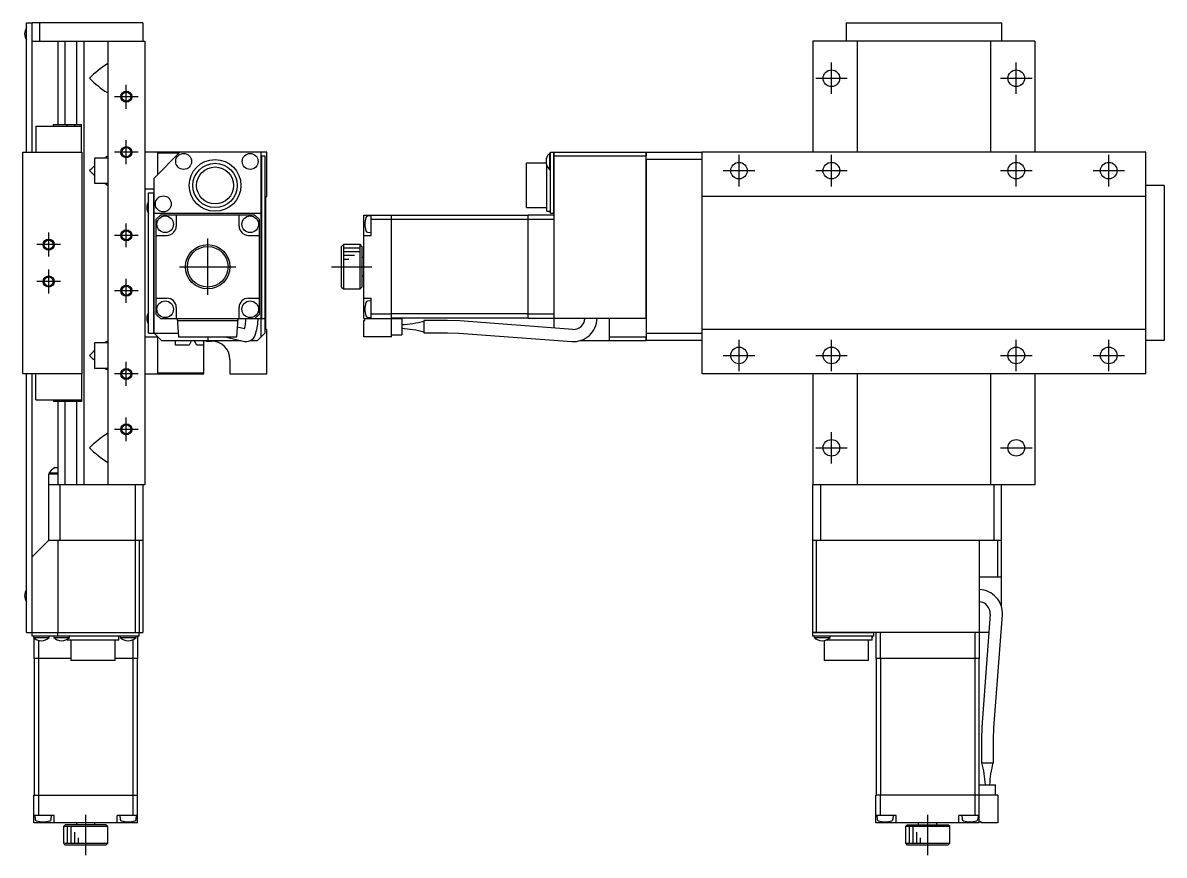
# Model space of a CAD drawing. Extents: x -2 to 641, y -8 to 397.
# Drawn here: x 332.2 to 640.9, y 89.4 to 314.6 of the extents above; entities that cross this region are included whole.
import ezdxf

# ---------------------------------------------------------------- set-up
doc = ezdxf.new("R2010")
doc.units = 0
doc.header["$LTSCALE"] = 0.5
doc.linetypes.add('CENTER', pattern=[50.8, 31.75, -6.35, 6.35, -6.35])
for name, color, linetype in [('MSM_CENTER', 1, 'CENTER'), ('MSM_CONTINUOUS', 7, 'CONTINUOUS'), ('MSM_NARROW', 5, 'CONTINUOUS')]:
    doc.layers.add(name, color=color, linetype=linetype)

msp = doc.modelspace()

# ---------------------------------------------------------------- linework, layer by layer
at = {"layer": 'MSM_CENTER'}
for p, q in [((550.89, 295.34), (550.89, 303.84)), ((600.89, 295.34), (600.89, 303.84)), ((546.64, 299.59), (555.14, 299.59)), ((596.64, 299.59), (605.14, 299.59)), ((360.18, 291.36), (360.18, 297.82)), ((363.41, 294.59), (356.96, 294.59)), ((360.18, 276.36), (360.18, 282.82)), ((363.41, 279.59), (356.96, 279.59)), ((525.89, 270.34), (525.89, 278.84)), ((550.89, 270.34), (550.89, 278.84)), ((600.89, 270.34), (600.89, 278.84)), ((625.89, 270.34), (625.89, 278.84)), ((521.64, 274.59), (530.14, 274.59)), ((546.64, 274.59), (555.14, 274.59)), ((596.64, 274.59), (605.14, 274.59)), ((621.64, 274.59), (630.14, 274.59)), ((360.18, 253.86), (360.18, 260.32)), ((339.18, 251.36), (339.18, 257.82)), ((363.41, 257.09), (356.96, 257.09)), ((342.41, 254.59), (335.96, 254.59)), ((382.18, 240.99), (382.18, 256.19)), ((339.18, 241.36), (339.18, 247.82)), ((374.58, 248.59), (389.78, 248.59)), ((415.66, 248.59), (426.61, 248.59)), ((342.41, 244.59), (335.96, 244.59)), ((360.18, 238.86), (360.18, 245.32)), ((363.41, 242.09), (356.96, 242.09)), ((525.89, 220.34), (525.89, 228.84)), ((550.89, 220.34), (550.89, 228.84)), ((600.89, 220.34), (600.89, 228.84)), ((625.89, 220.34), (625.89, 228.84)), ((360.18, 216.36), (360.18, 222.82)), ((521.64, 224.59), (530.14, 224.59)), ((546.64, 224.59), (555.14, 224.59)), ((596.64, 224.59), (605.14, 224.59)), ((621.64, 224.59), (630.14, 224.59)), ((363.41, 219.59), (356.96, 219.59)), ((360.18, 201.36), (360.18, 207.82)), ((363.41, 204.59), (356.96, 204.59)), ((550.89, 195.34), (550.89, 203.84)), ((546.64, 199.59), (555.14, 199.59)), ((596.64, 199.59), (605.14, 199.59)), ((349.18, 100.32), (349.18, 89.37)), ((576.89, 100.32), (576.89, 89.37))]:
    msp.add_line(p, q, dxfattribs=at)
at = {"layer": 'MSM_CONTINUOUS'}
for p, q in [((333.18, 279.59), (333.18, 314.59)), ((333.18, 314.59), (334.58, 314.59)), ((334.68, 314.49), (334.58, 314.59)), ((364.68, 314.59), (334.68, 314.59)), ((334.68, 279.59), (334.68, 314.59)), ((336.68, 314.59), (336.68, 309.59)), ((364.68, 314.59), (364.68, 309.59)), ((554.89, 314.59), (554.89, 309.59)), ((554.89, 314.59), (596.89, 314.59)), ((596.89, 314.59), (596.89, 309.59)), ((334.68, 309.59), (365.18, 309.59)), ((341.68, 309.59), (341.68, 287.09)), ((343.65, 287.09), (343.65, 309.59)), ((346.72, 309.59), (346.72, 287.09)), ((348.68, 309.59), (348.68, 189.59)), ((355.18, 309.59), (355.18, 189.59)), ((365.18, 309.59), (365.18, 189.59)), ((545.89, 309.59), (545.89, 279.59)), ((605.89, 309.59), (545.89, 309.59)), ((557.89, 309.59), (557.89, 279.59)), ((593.89, 309.59), (593.89, 279.59)), ((605.89, 309.59), (605.89, 279.59)), ((355.18, 303.34), (355.06, 303.49)), ((355.18, 295.85), (355.06, 295.69)), ((340.48, 287.09), (348.08, 287.09)), ((340.48, 286.59), (340.48, 287.09)), ((344.16, 286.59), (344.16, 287.09)), ((346.21, 286.59), (346.21, 287.09)), ((348.08, 279.59), (348.08, 287.09)), ((335.68, 286.59), (348.08, 286.59)), ((335.68, 286.59), (335.68, 279.59)), ((332.18, 279.59), (348.18, 279.59)), ((332.18, 219.59), (332.18, 279.59)), ((348.18, 279.59), (348.18, 219.59)), ((351.68, 278.09), (355.18, 278.09)), ((351.68, 271.09), (351.68, 278.09)), ((355.18, 278.34), (355.06, 278.49)), ((398.18, 279.59), (365.18, 279.59)), ((374.68, 279.59), (367.68, 272.59)), ((368.68, 273.59), (368.68, 279.39)), ((368.68, 279.39), (374.48, 279.39)), ((396.68, 229.59), (396.68, 279.59)), ((396.68, 278.59), (397.68, 278.59)), ((396.78, 278.59), (396.78, 234.59)), ((397.68, 278.59), (397.68, 230.59)), ((398.18, 267.59), (398.18, 279.59)), ((474.6, 279.24), (474.6, 274.94)), ((474.89, 279.24), (474.6, 279.24)), ((474.89, 263.09), (474.89, 279.59)), ((474.89, 279.59), (475.79, 279.59)), ((475.79, 263.09), (475.79, 279.59)), ((475.79, 279.59), (475.89, 279.49)), ((475.89, 279.59), (500.79, 279.59)), ((475.89, 232), (475.89, 279.59)), ((475.89, 278.59), (500.89, 278.59)), ((500.79, 279.59), (500.89, 279.49)), ((500.79, 234.59), (500.79, 279.59)), ((500.89, 279.59), (515.79, 279.59)), ((500.89, 278.59), (500.89, 279.59)), ((515.89, 279.49), (515.79, 279.59)), ((635.89, 279.59), (515.89, 279.59)), ((515.89, 219.59), (515.89, 279.59)), ((635.89, 219.59), (635.89, 279.59)), ((468.39, 264.59), (468.39, 276.59)), ((473.73, 276.59), (468.39, 276.59)), ((473.89, 263.59), (473.89, 276.02)), ((474.6, 274.94), (474.89, 274.94)), ((515.89, 277.59), (500.89, 277.59)), ((500.89, 228.59), (500.89, 277.59)), ((367.68, 230.59), (367.68, 272.59)), ((355.18, 271.09), (351.68, 271.09)), ((355.18, 270.85), (355.06, 270.69)), ((367.68, 269.59), (365.18, 269.59)), ((366.18, 230.59), (366.18, 268.59)), ((366.18, 268.59), (367.68, 268.59)), ((367.58, 230.59), (367.58, 268.59)), ((640.89, 270.59), (635.89, 270.59)), ((640.89, 270.59), (640.89, 228.59)), ((397.88, 267.59), (398.18, 267.59)), ((397.88, 231.59), (397.88, 267.59)), ((635.89, 267.59), (515.89, 267.59)), ((367.68, 263.09), (396.68, 263.09)), ((369.38, 262.59), (368.18, 261.39)), ((394.98, 262.59), (369.38, 262.59)), ((373.68, 262.59), (373.68, 259.59)), ((390.68, 259.59), (390.68, 262.59)), ((396.18, 261.39), (394.98, 262.59)), ((424.39, 234.59), (424.39, 262.59)), ((424.39, 262.59), (431.89, 262.59)), ((426.39, 257.09), (426.39, 262.59)), ((431.89, 229.59), (431.89, 262.59)), ((468.89, 262.49), (431.89, 262.49)), ((468.39, 264.59), (473.89, 264.59)), ((475.89, 262.59), (468.89, 262.59)), ((468.89, 234.59), (468.89, 262.59)), ((473.89, 263.59), (474.89, 263.59)), ((474.6, 263.59), (474.6, 263.44)), ((474.6, 263.44), (474.89, 263.44)), ((474.89, 263.09), (475.79, 263.09)), ((475.79, 263.09), (475.89, 263.19)), ((368.18, 261.39), (368.18, 235.79)), ((396.18, 235.79), (396.18, 261.39)), ((426.39, 262.34), (425.4, 262.26)), ((431.89, 261.39), (426.39, 261.39)), ((468.89, 261.35), (431.89, 261.35)), ((475.89, 261.39), (468.89, 261.39)), ((368.18, 257.09), (371.18, 257.09)), ((393.18, 257.09), (396.18, 257.09)), ((424.39, 257.09), (426.39, 257.09)), ((425.4, 257.93), (426.39, 257.84)), ((418.89, 254.59), (418.39, 254.09)), ((418.39, 243.09), (418.39, 254.09)), ((418.89, 254.59), (418.89, 242.59)), ((423.39, 254.59), (418.89, 254.59)), ((423.39, 242.59), (423.39, 254.59)), ((423.89, 254.09), (423.39, 254.59)), ((423.89, 254.09), (423.89, 243.09)), ((424.39, 251.09), (423.89, 251.09)), ((423.89, 246.09), (424.39, 246.09)), ((418.39, 243.09), (418.89, 242.59)), ((418.89, 242.59), (423.39, 242.59)), ((423.39, 242.59), (423.89, 243.09)), ((368.18, 240.09), (371.18, 240.09)), ((393.18, 240.09), (396.18, 240.09)), ((424.39, 240.09), (426.39, 240.09)), ((426.39, 239.34), (425.4, 239.26)), ((426.39, 234.59), (426.39, 240.09)), ((368.18, 235.79), (369.38, 234.59)), ((373.68, 237.59), (373.68, 234.59)), ((390.68, 234.59), (390.68, 237.59)), ((394.98, 234.59), (396.18, 235.79)), ((396.78, 234.59), (396.68, 234.69)), ((425.4, 234.93), (426.39, 234.84)), ((431.89, 235.79), (426.39, 235.79)), ((468.89, 235.84), (431.89, 235.84)), ((468.89, 234.69), (431.89, 234.69)), ((475.89, 235.79), (468.89, 235.79)), ((475.89, 234.69), (475.79, 234.59)), ((369.38, 234.59), (396.68, 234.59)), ((373.93, 234.59), (374.28, 229.59)), ((373.97, 234.09), (390.4, 234.09)), ((390.09, 229.59), (390.43, 234.59)), ((392.11, 231.77), (390.27, 232.2)), ((396.78, 234.59), (397.68, 234.59)), ((398.18, 231.59), (397.88, 231.59)), ((398.18, 219.59), (398.18, 231.59)), ((424.39, 234.59), (434.69, 234.59)), ((424.39, 229.59), (424.39, 234.09)), ((424.39, 234.09), (424.69, 234.09)), ((424.69, 234.09), (424.69, 234.59)), ((434.69, 234.59), (434.69, 230.19)), ((440.69, 234.04), (440.69, 230.74)), ((447.07, 234.04), (440.69, 234.04)), ((450.34, 233.92), (447.07, 234.04)), ((480.91, 231.62), (450.34, 233.92)), ((475.79, 234.59), (468.89, 234.59)), ((500.89, 234.59), (475.89, 234.59)), ((490.89, 228.59), (490.89, 234.59)), ((635.89, 231.59), (515.89, 231.59)), ((355.18, 228.34), (355.06, 228.49)), ((365.18, 229.59), (368.48, 229.59)), ((366.18, 230.59), (374.21, 230.59)), ((369.68, 228.59), (367.68, 230.59)), ((368.48, 229.59), (368.48, 229.79)), ((368.68, 219.79), (368.68, 229.59)), ((369.68, 228.59), (391.21, 228.59)), ((373.48, 227.39), (373.48, 228.59)), ((374.28, 229.59), (390.09, 229.59)), ((377.85, 228.59), (377.16, 227.39)), ((379.21, 227.39), (378.52, 228.59)), ((381.08, 228.59), (381.08, 219.79)), ((381.68, 228.49), (381.68, 228.59)), ((381.68, 228.49), (383.18, 228.49)), ((382.18, 229.59), (382.18, 228.59)), ((386.92, 229.59), (392.17, 228.37)), ((393.71, 228.59), (395.68, 228.59)), ((395.68, 228.59), (397.68, 230.59)), ((431.89, 229.59), (424.39, 229.59)), ((431.89, 230.19), (434.69, 230.19)), ((440.69, 230.74), (447.07, 230.74)), ((447.07, 230.74), (450.1, 230.63)), ((450.1, 230.63), (480.67, 228.33)), ((482.96, 228.59), (500.79, 228.59)), ((490.89, 229.59), (500.79, 229.59)), ((500.79, 229.59), (500.89, 229.74)), ((500.79, 228.59), (500.79, 229.59)), ((500.89, 228.69), (500.79, 228.59)), ((500.89, 230.59), (515.89, 230.59)), ((515.79, 228.59), (500.89, 228.59)), ((515.79, 228.59), (515.89, 228.69)), ((640.89, 228.59), (635.89, 228.59)), ((351.68, 221.09), (351.68, 228.09)), ((351.68, 228.09), (355.18, 228.09)), ((377.16, 227.39), (373.48, 227.39)), ((381.08, 227.39), (379.21, 227.39)), ((381.18, 228.19), (381.08, 228.19)), ((381.18, 219.59), (381.18, 228.19)), ((388.18, 223.49), (388.18, 219.59)), ((348.18, 219.59), (332.18, 219.59)), ((333.18, 149.59), (333.18, 219.59)), ((334.68, 149.59), (334.68, 219.59)), ((335.68, 212.59), (335.68, 219.59)), ((348.08, 219.59), (348.08, 212.09)), ((355.18, 221.09), (351.68, 221.09)), ((355.18, 220.85), (355.06, 220.69)), ((365.18, 219.59), (381.18, 219.59)), ((381.08, 219.79), (368.68, 219.79)), ((388.18, 219.59), (398.18, 219.59)), ((635.89, 219.59), (515.89, 219.59)), ((545.89, 219.59), (545.89, 189.59)), ((557.89, 219.59), (557.89, 189.59)), ((593.89, 219.59), (593.89, 189.59)), ((605.89, 219.59), (605.89, 189.59)), ((335.68, 212.59), (348.08, 212.59)), ((340.48, 212.59), (340.48, 212.09)), ((348.08, 212.09), (340.48, 212.09)), ((341.68, 212.09), (341.68, 189.59)), ((343.65, 189.59), (343.65, 212.09)), ((344.16, 212.59), (344.16, 212.09)), ((346.21, 212.59), (346.21, 212.09)), ((346.72, 212.09), (346.72, 189.59)), ((355.18, 203.34), (355.06, 203.49)), ((355.18, 195.85), (355.06, 195.69)), ((339.18, 174.59), (339.18, 192.59)), ((339.18, 192.59), (341.68, 192.59)), ((339.33, 192.79), (341.68, 192.79)), ((339.33, 192.79), (339.33, 192.59)), ((340.96, 194.24), (341.68, 194.24)), ((365.18, 189.59), (339.18, 189.59)), ((342.18, 189.59), (342.18, 174.59)), ((362.68, 149.59), (362.68, 189.59)), ((364.68, 189.59), (364.68, 149.59)), ((545.89, 149.59), (545.89, 189.59)), ((605.89, 189.59), (545.89, 189.59)), ((547.89, 189.59), (547.89, 174.59)), ((594.89, 174.59), (594.89, 189.59)), ((596.89, 156.67), (596.89, 189.59)), ((339.18, 174.59), (334.68, 170.09)), ((339.18, 174.59), (364.68, 174.59)), ((341.68, 174.59), (341.68, 149.59)), ((363.68, 174.59), (363.68, 149.59)), ((545.89, 174.59), (596.89, 174.59)), ((546.89, 149.59), (546.89, 174.59)), ((590.89, 174.59), (590.89, 149.59)), ((595.89, 164.59), (595.89, 174.59)), ((596.89, 164.59), (590.89, 164.59)), ((593.86, 154.62), (591.56, 124.05)), ((594.85, 123.8), (597.15, 154.37)), ((333.18, 149.59), (334.58, 149.59)), ((334.58, 149.59), (334.68, 149.69)), ((334.78, 149.59), (334.68, 149.49)), ((334.68, 149.59), (363.68, 149.59)), ((334.68, 148.59), (334.68, 149.49)), ((363.68, 149.49), (334.68, 149.49)), ((363.68, 148.59), (334.68, 148.59)), ((335.03, 148.59), (335.03, 148.3)), ((335.03, 148.3), (339.33, 148.3)), ((339.33, 148.3), (339.33, 148.59)), ((340.53, 148.59), (340.53, 148.3)), ((340.53, 148.3), (344.83, 148.3)), ((341.73, 149.59), (341.68, 149.49)), ((341.68, 148.59), (341.68, 149.49)), ((344.83, 148.3), (344.83, 148.59)), ((358.18, 147.59), (358.18, 148.59)), ((358.53, 148.59), (358.53, 148.3)), ((358.53, 148.3), (362.83, 148.3)), ((362.83, 148.3), (362.83, 148.59)), ((363.18, 148.59), (363.18, 142.59)), ((363.68, 149.49), (363.58, 149.59)), ((363.78, 149.59), (363.68, 149.69)), ((363.68, 148.59), (363.68, 149.49)), ((363.78, 149.59), (364.68, 149.59)), ((545.89, 149.49), (545.99, 149.59)), ((593.48, 149.59), (545.89, 149.59)), ((545.89, 148.59), (545.89, 149.49)), ((562.39, 149.49), (545.89, 149.49)), ((562.39, 148.59), (545.89, 148.59)), ((546.24, 148.59), (546.24, 148.3)), ((546.24, 148.3), (550.54, 148.3)), ((550.54, 148.3), (550.54, 148.59)), ((561.89, 147.59), (561.89, 148.59)), ((561.89, 148.3), (562.04, 148.3)), ((562.04, 148.3), (562.04, 148.59)), ((562.29, 149.59), (562.39, 149.49)), ((562.39, 148.59), (562.39, 149.49)), ((562.89, 149.59), (562.89, 142.59)), ((564.09, 149.59), (564.09, 142.59)), ((589.69, 149.59), (589.69, 142.59)), ((590.79, 149.59), (590.89, 149.49)), ((590.89, 149.49), (590.89, 142.59)), ((335.18, 148.16), (335.18, 142.59)), ((336.38, 147.5), (336.38, 142.59)), ((344.18, 147.8), (344.18, 147.59)), ((358.18, 147.59), (344.18, 147.59)), ((345.18, 147.59), (345.18, 142.09)), ((357.18, 142.09), (357.18, 147.59)), ((361.98, 147.69), (361.98, 142.59)), ((548.89, 147.44), (548.89, 142.09)), ((561.89, 147.59), (549.46, 147.59)), ((560.89, 142.09), (560.89, 147.59)), ((345.18, 142.59), (335.18, 142.59)), ((335.28, 142.59), (335.28, 105.59)), ((336.43, 142.59), (336.43, 105.59)), ((357.18, 142.09), (345.18, 142.09)), ((363.18, 142.59), (357.18, 142.59)), ((361.94, 142.59), (361.94, 105.59)), ((363.08, 142.59), (363.08, 105.59)), ((560.89, 142.09), (548.89, 142.09)), ((590.89, 142.59), (562.89, 142.59)), ((562.99, 142.59), (562.99, 105.59)), ((564.13, 142.59), (564.13, 105.59)), ((589.65, 142.59), (589.65, 105.59)), ((590.79, 142.59), (590.79, 105.59)), ((591.56, 124.05), (591.44, 120.78)), ((594.74, 120.78), (594.85, 123.8)), ((591.44, 120.78), (591.44, 114.39)), ((594.74, 114.39), (594.74, 120.78)), ((591.44, 114.39), (594.74, 114.39)), ((590.89, 108.39), (595.29, 108.39)), ((590.89, 98.09), (590.89, 108.39)), ((595.29, 105.59), (595.29, 108.39)), ((335.18, 98.09), (335.18, 105.59)), ((335.18, 105.59), (363.18, 105.59)), ((336.38, 105.59), (336.38, 100.09)), ((361.98, 105.59), (361.98, 100.09)), ((363.18, 98.09), (363.18, 105.59)), ((595.89, 105.59), (562.89, 105.59)), ((562.89, 98.09), (562.89, 105.59)), ((564.09, 105.59), (564.09, 100.09)), ((589.69, 105.59), (589.69, 100.09)), ((595.89, 105.59), (595.89, 98.09)), ((340.68, 100.09), (335.18, 100.09)), ((335.43, 100.09), (335.52, 99.11)), ((339.85, 99.11), (339.93, 100.09)), ((340.68, 98.09), (340.68, 100.09)), ((357.68, 98.09), (357.68, 100.09)), ((363.18, 100.09), (357.68, 100.09)), ((358.43, 100.09), (358.52, 99.11)), ((362.85, 99.11), (362.93, 100.09)), ((568.39, 100.09), (562.89, 100.09)), ((563.14, 100.09), (563.22, 99.11)), ((567.55, 99.11), (567.64, 100.09)), ((568.39, 98.09), (568.39, 100.09)), ((585.39, 98.09), (585.39, 100.09)), ((590.89, 100.09), (585.39, 100.09)), ((586.14, 100.09), (586.22, 99.11)), ((590.55, 99.11), (590.64, 100.09)), ((363.18, 98.09), (335.18, 98.09)), ((343.68, 97.59), (343.18, 97.09)), ((355.18, 97.09), (343.18, 97.09)), ((343.18, 97.09), (343.18, 92.59)), ((354.68, 97.59), (343.68, 97.59)), ((346.68, 98.09), (346.68, 97.59)), ((351.68, 97.59), (351.68, 98.09)), ((355.18, 97.09), (354.68, 97.59)), ((355.18, 92.59), (355.18, 97.09)), ((590.89, 98.09), (562.89, 98.09)), ((571.39, 97.59), (570.89, 97.09)), ((582.89, 97.09), (570.89, 97.09)), ((570.89, 97.09), (570.89, 92.59)), ((571.39, 97.59), (582.39, 97.59)), ((574.39, 98.09), (574.39, 97.59)), ((579.39, 97.59), (579.39, 98.09)), ((582.89, 97.09), (582.39, 97.59)), ((582.89, 92.59), (582.89, 97.09)), ((591.39, 98.39), (590.89, 98.39)), ((591.39, 98.09), (591.39, 98.39)), ((595.89, 98.09), (591.39, 98.09)), ((343.18, 92.59), (343.68, 92.09)), ((343.18, 92.59), (355.18, 92.59)), ((354.68, 92.09), (343.68, 92.09)), ((354.68, 92.09), (355.18, 92.59)), ((570.89, 92.59), (582.89, 92.59)), ((570.89, 92.59), (571.39, 92.09)), ((582.39, 92.09), (571.39, 92.09)), ((582.39, 92.09), (582.89, 92.59))]:
    msp.add_line(p, q, dxfattribs=at)
for centre, radius in [((550.89, 299.59), 2.25), ((600.89, 299.59), 2.25), ((360.18, 294.59), 1.23), ((360.18, 279.59), 1.23), ((375.68, 277.09), 2.15), ((393.68, 277.09), 2.15), ((384.18, 270.59), 7), ((384.18, 270.59), 6), ((384.18, 270.59), 5), ((525.89, 274.59), 2.25), ((550.89, 274.59), 2.25), ((600.89, 274.59), 2.25), ((625.89, 274.59), 2.25), ((370.18, 265.59), 2.15), ((370.68, 260.09), 2.25), ((393.68, 260.09), 2.25), ((360.18, 257.09), 1.23), ((339.18, 254.59), 1.23), ((382.18, 248.59), 6), ((382.18, 248.59), 5.5), ((339.18, 244.59), 1.23), ((360.18, 242.09), 1.23), ((370.68, 237.09), 2.25), ((393.68, 237.09), 2.25), ((525.89, 224.59), 2.25), ((550.89, 224.59), 2.25), ((600.89, 224.59), 2.25), ((625.89, 224.59), 2.25), ((360.18, 219.59), 1.23), ((360.18, 204.59), 1.23), ((550.89, 199.59), 2.25), ((600.89, 199.59), 2.25)]:
    msp.add_circle(centre, radius, dxfattribs=at)
for centre, radius, start, end in [((335.68, 311.59), 3, 146.4427, 213.5573), ((372.14, 277.17), 31.38, 122.9812, 134.3908), ((372.14, 322.02), 31.38, 225.6092, 237.0188), ((372.14, 252.17), 31.38, 122.9812, 124.2994), ((476.69, 277.09), 3, 134.22, 225.78), ((372.14, 252.17), 31.38, 130.674, 134.3908), ((372.14, 297.02), 31.38, 225.6092, 229.326), ((372.14, 297.02), 31.38, 235.7006, 237.0188), ((368.68, 264.59), 3, 146.4427, 213.5573), ((476.69, 265.59), 3, 199.4712, 201.0395), ((476.69, 265.59), 3, 221.8103, 225.78), ((371.18, 259.59), 2.5, 270, 0), ((393.18, 259.59), 2.5, 180, 270), ((430.69, 260.09), 6, 162.3708, 197.6292), ((425.45, 261.76), 0.5, 95, 162.3708), ((425.45, 258.43), 0.5, 197.6292, 265), ((371.18, 237.59), 2.5, 0, 90), ((393.18, 237.59), 2.5, 90, 180), ((430.69, 237.09), 6, 162.3708, 197.6292), ((425.45, 238.76), 0.5, 95, 162.3708), ((368.68, 234.59), 3, 146.4427, 213.5573), ((425.45, 235.43), 0.5, 197.6292, 265), ((382.62, 234.62), 9.91, 343.2914, 359.8447), ((382.55, 234.65), 13.28, 342.1747, 359.7442), ((433.23, 261.8), 28.89, 272.8902, 284.9579), ((433.27, 203.26), 28.62, 74.9841, 87.1678), ((481.04, 234.82), 6.49, 266.7108, 358.0467), ((481.04, 234.81), 3.19, 267.716, 356.1801), ((372.14, 202.17), 31.38, 122.9812, 124.2994), ((383.18, 223.49), 5, 0, 90), ((392.56, 231.01), 2.67, 262.8096, 350.973), ((372.14, 202.17), 31.38, 130.674, 134.3908), ((372.14, 247.02), 31.38, 225.6092, 229.326), ((372.14, 247.02), 31.38, 235.7006, 237.0188), ((372.14, 177.17), 31.38, 122.9812, 134.3908), ((372.14, 222.02), 31.38, 225.6092, 237.0188), ((342.18, 191.23), 3.25, 112.061, 151.2734), ((335.68, 159.59), 3, 146.4427, 213.5573), ((590.67, 154.74), 6.49, 356.7108, 88.0467), ((590.68, 154.75), 3.19, 357.716, 86.1801), ((337.18, 150.39), 3, 224.22, 315.78), ((342.68, 150.39), 3, 224.22, 315.78), ((360.68, 150.39), 3, 224.22, 315.78), ((548.39, 150.39), 3, 224.22, 315.78), ((559.89, 150.39), 3, 311.8103, 315.78), ((559.89, 150.39), 3, 289.4712, 291.0395), ((563.68, 106.94), 28.89, 2.8902, 14.9579), ((622.23, 106.98), 28.62, 164.9841, 177.1678), ((336.02, 99.15), 0.5, 185, 252.3708), ((339.35, 99.15), 0.5, 287.6292, 355), ((359.02, 99.15), 0.5, 185, 252.3708), ((362.35, 99.15), 0.5, 287.6292, 355), ((563.72, 99.15), 0.5, 185, 252.3708), ((567.05, 99.15), 0.5, 287.6292, 355), ((586.72, 99.15), 0.5, 185, 252.3708), ((590.05, 99.15), 0.5, 287.6292, 355), ((337.68, 104.39), 6, 252.3708, 287.6292), ((360.68, 104.39), 6, 252.3708, 287.6292), ((565.39, 104.39), 6, 252.3708, 287.6292), ((588.39, 104.39), 6, 252.3708, 287.6292)]:
    msp.add_arc(centre, radius, start, end, dxfattribs=at)
at = {"layer": 'MSM_NARROW'}
for p, q in [((423.39, 253.59), (418.89, 253.59)), ((423.39, 252.59), (418.89, 252.59)), ((421.89, 251.59), (418.89, 251.59)), ((420.39, 250.59), (418.89, 250.59)), ((344.18, 97.09), (344.18, 92.59)), ((345.18, 97.09), (345.18, 92.59)), ((571.89, 97.09), (571.89, 92.59)), ((572.89, 97.09), (572.89, 92.59)), ((346.18, 95.59), (346.18, 92.59)), ((347.18, 94.09), (347.18, 92.59)), ((573.89, 95.59), (573.89, 92.59)), ((574.89, 94.09), (574.89, 92.59))]:
    msp.add_line(p, q, dxfattribs=at)
for centre in [(360.18, 294.59), (360.18, 279.59), (360.18, 257.09), (339.18, 254.59), (339.18, 244.59), (360.18, 242.09), (360.18, 219.59), (360.18, 204.59)]:
    msp.add_circle(centre, 1.5, dxfattribs=at)

doc.saveas('drawing.dxf')
